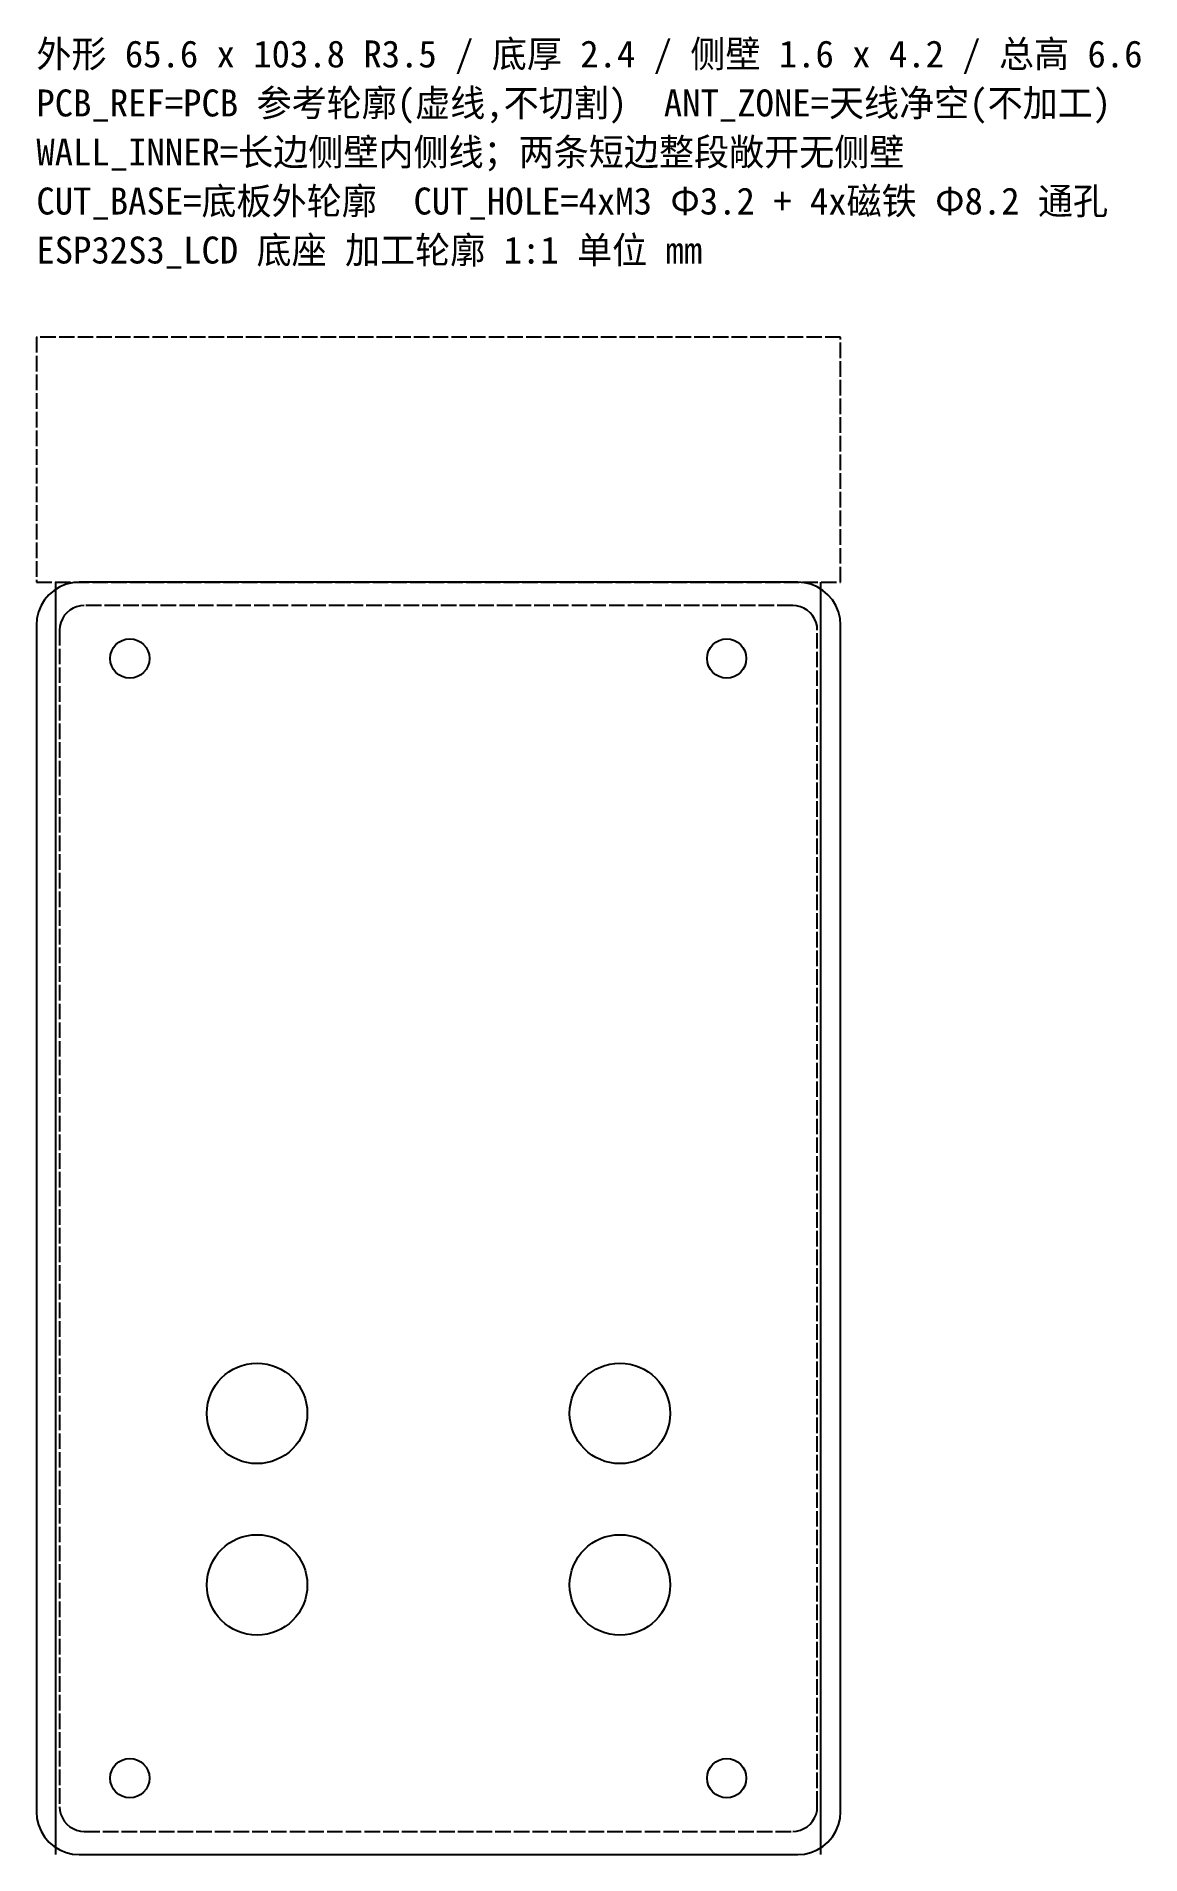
# Model space of a CAD drawing. Header units: millimetres. Extents: x 0 to 90, y 0 to 148.
import ezdxf

# ---------------------------------------------------------------- set-up
doc = ezdxf.new("R2010")
doc.units = ezdxf.units.MM
doc.linetypes.add('DASHED', pattern=[1.524, 1.27, -0.254])
for name, color, linetype in [('ANT_ZONE', 2, 'Continuous'), ('CUT_BASE', 7, 'Continuous'), ('CUT_HOLE', 1, 'Continuous'), ('NOTE', 6, 'Continuous'), ('PCB_REF', 8, 'Continuous'), ('WALL_INNER', 5, 'Continuous')]:
    doc.layers.add(name, color=color, linetype=linetype)

msp = doc.modelspace()

# ---------------------------------------------------------------- linework, layer by layer
at = {"layer": 'ANT_ZONE', "linetype": 'DASHED'}
msp.add_lwpolyline([(0, 103.8), (65.6, 103.8), (65.6, 123.8), (0, 123.8)], close=True, dxfattribs=at)
at = {"layer": 'CUT_BASE'}
msp.add_lwpolyline([(65.6, 100.3), (65.56, 100.85), (65.43, 101.38), (65.22, 101.89), (64.93, 102.36), (64.57, 102.77), (64.16, 103.13), (63.69, 103.42), (63.18, 103.63), (62.65, 103.76), (62.1, 103.8), (3.5, 103.8), (2.95, 103.76), (2.42, 103.63), (1.91, 103.42), (1.44, 103.13), (1.03, 102.77), (0.67, 102.36), (0.38, 101.89), (0.17, 101.38), (0.04, 100.85), (0, 100.3), (0, 3.5), (0.04, 2.95), (0.17, 2.42), (0.38, 1.91), (0.67, 1.44), (1.03, 1.03), (1.44, 0.67), (1.91, 0.38), (2.42, 0.17), (2.95, 0.04), (3.5, 0), (62.1, 0), (62.65, 0.04), (63.18, 0.17), (63.69, 0.38), (64.16, 0.67), (64.57, 1.03), (64.93, 1.44), (65.22, 1.91), (65.43, 2.42), (65.56, 2.95), (65.6, 3.5)], close=True, dxfattribs=at)
at = {"layer": 'CUT_HOLE'}
for centre, radius in [((7.62, 97.58), 1.6), ((56.31, 97.58), 1.6), ((18, 36), 4.1), ((47.6, 36), 4.1), ((18, 22), 4.1), ((47.6, 22), 4.1), ((7.62, 6.24), 1.6), ((56.31, 6.24), 1.6)]:
    msp.add_circle(centre, radius, dxfattribs=at)
at = {"layer": 'PCB_REF', "linetype": 'DASHED'}
msp.add_lwpolyline([(63.7, 99.9), (63.68, 100.21), (63.6, 100.52), (63.48, 100.81), (63.32, 101.08), (63.11, 101.31), (62.88, 101.52), (62.61, 101.68), (62.32, 101.8), (62.01, 101.88), (61.7, 101.9), (3.9, 101.9), (3.59, 101.88), (3.28, 101.8), (2.99, 101.68), (2.72, 101.52), (2.49, 101.31), (2.28, 101.08), (2.12, 100.81), (2, 100.52), (1.92, 100.21), (1.9, 99.9), (1.9, 3.9), (1.92, 3.59), (2, 3.28), (2.12, 2.99), (2.28, 2.72), (2.49, 2.49), (2.72, 2.28), (2.99, 2.12), (3.28, 2), (3.59, 1.92), (3.9, 1.9), (61.7, 1.9), (62.01, 1.92), (62.32, 2), (62.61, 2.12), (62.88, 2.28), (63.11, 2.49), (63.32, 2.72), (63.48, 2.99), (63.6, 3.28), (63.68, 3.59), (63.7, 3.9)], close=True, dxfattribs=at)
at = {"layer": 'WALL_INNER'}
for p, q in [((1.6, 0), (1.6, 103.8)), ((64, 0), (64, 103.8))]:
    msp.add_line(p, q, dxfattribs=at)

# ---------------------------------------------------------------- texts
at = {"layer": 'NOTE'}
for s, p in [('外形 65.6 x 103.8 R3.5 / 底厚 2.4 / 侧壁 1.6 x 4.2 / 总高 6.6', (0, 145.8)), ('PCB_REF=PCB 参考轮廓(虚线,不切割)  ANT_ZONE=天线净空(不加工)', (0, 141.8)), ('WALL_INNER=长边侧壁内侧线；两条短边整段敞开无侧壁', (0, 137.8)), ('CUT_BASE=底板外轮廓  CUT_HOLE=4xM3 Φ3.2 + 4x磁铁 Φ8.2 通孔', (0, 133.8)), ('ESP32S3_LCD 底座 加工轮廓 1:1 单位 mm', (0, 129.8))]:
    msp.add_text(s, height=2.2, dxfattribs=at).set_placement(p)

doc.saveas('drawing.dxf')
